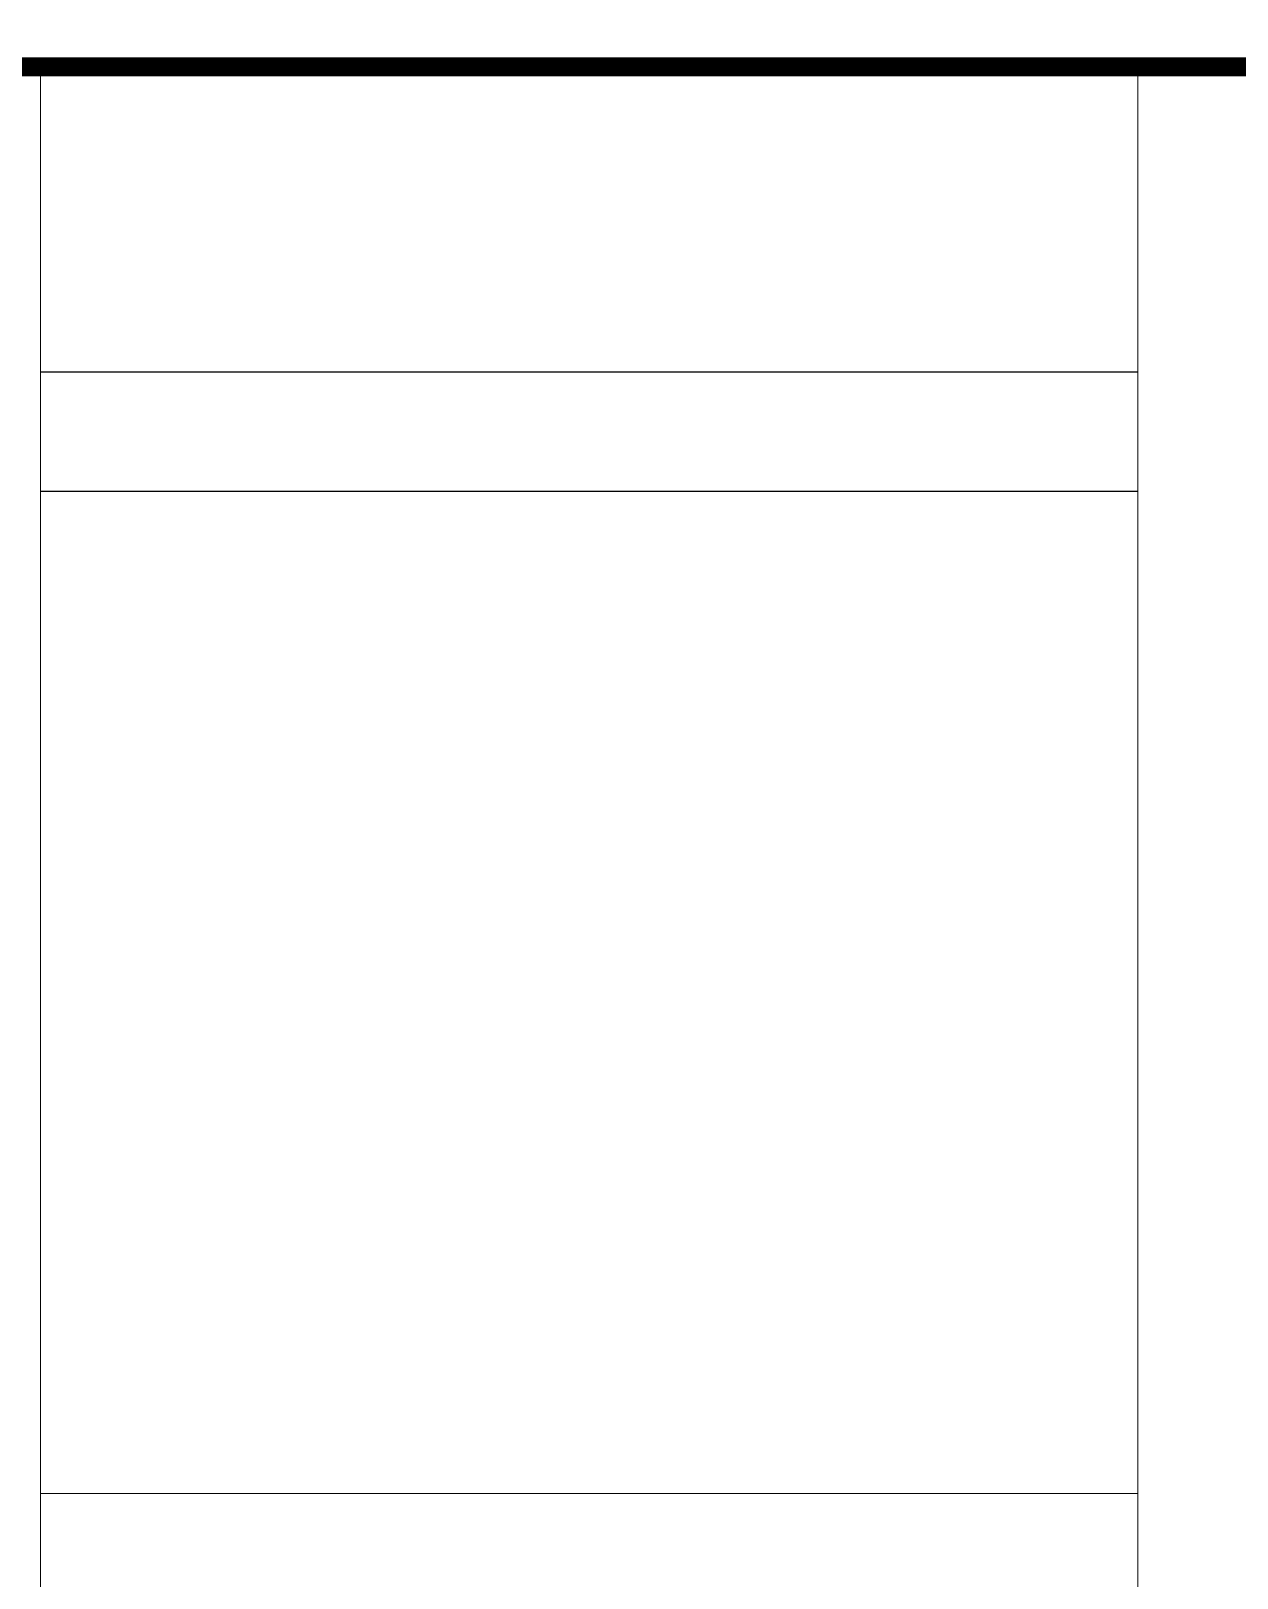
# Model space of a CAD drawing. Header units: metres. Extents: x -58 to 722, y -1100 to 345.
# Drawn here: x 49.295 to 51.823, y -17.879 to -14.636 of the extents above; entities that cross this region are included whole.
import ezdxf

# ---------------------------------------------------------------- set-up
doc = ezdxf.new("R2010")
doc.units = ezdxf.units.M
doc.header["$MEASUREMENT"] = 0
doc.layers.add('FSR_ARQ_29PERFILES ACERO', color=143, linetype='Continuous')
doc.layers.add('muro bajo', color=33, linetype='Continuous', lineweight=9)

msp = doc.modelspace()

# ---------------------------------------------------------------- linework, layer by layer
at = {"layer": 'FSR_ARQ_29PERFILES ACERO', "ltscale": 0.005}
for points in [[(51.615, -15.3512), (49.315, -15.3512)], [(51.615, -15.6012), (49.315, -15.6012)]]:
    msp.add_lwpolyline(points, dxfattribs=at)
at = {"layer": 'muro bajo', "ltscale": 0.005, "const_width": 0.04}
msp.add_lwpolyline([(52.365, -11.2112), (44.465, -11.2112), (44.465, -14.7112), (52.365, -14.7112)], close=True, dxfattribs=at)
at = {"layer": 'muro bajo', "ltscale": 0.005}
for points in [[(52.365, -14.7112), (44.465, -14.7112)], [(49.315, -20.9412), (49.315, -14.7112)], [(51.615, -20.9412), (51.615, -14.7112)], [(51.615, -17.7012), (49.315, -17.7012)]]:
    msp.add_lwpolyline(points, dxfattribs=at)

doc.saveas('drawing.dxf')
